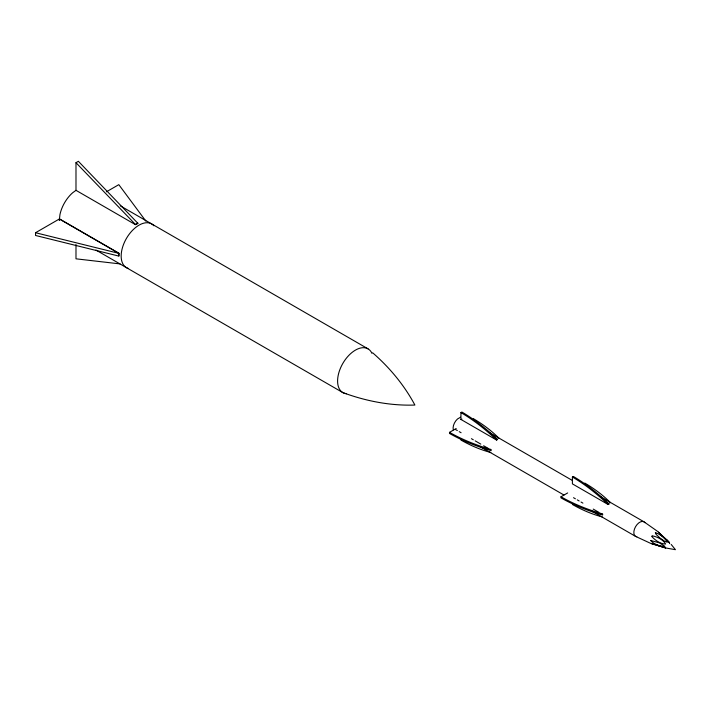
<?xml version="1.0" encoding="UTF-8"?>
<svg xmlns="http://www.w3.org/2000/svg" width="711" height="711" viewBox="0 0 711 711"><rect width="100%" height="100%" fill="white"/><g stroke="black" fill="none" stroke-linecap="round" stroke-linejoin="round"><path stroke-width="1.07" d="M75.988 190.326L135.446 224.649L137.827 223.281L78.37 161.308L75.988 162.686L75.988 190.326L72.558 192.832A25.241 14.575 -60 0 0 59.937 214.686L59.333 220.374L59.333 218.997L118.79 253.329L118.79 256.076L35.55 235.474L35.55 232.728L59.493 218.908L118.941 253.232L118.941 255.978M106.446 191.801L118.808 184.656L145.897 221.148M137.827 223.281L135.446 224.649L137.827 223.103M461.883 419.046L460.932 419.597L460.932 412.584L461.883 412.033A163.05 94.136 60 0 1 497.558 439.496L496.607 440.047L460.932 419.446M449.512 432.359A163.05 94.136 0 0 0 491.132 449.521L491.132 450.614A163.05 94.136 0 0 1 449.512 433.452L449.512 432.359L456.178 428.511M461.883 439.496L460.932 440.047A163.05 94.136 60 0 0 490.812 452.472M572.408 477.019L573.359 476.468A163.05 94.136 60 0 1 609.034 503.93L608.083 504.481L572.408 483.88L572.408 477.019A163.05 94.136 60 0 1 608.083 504.481M560.997 496.793A163.05 94.136 0 0 0 602.617 513.955L602.617 515.057A163.05 94.136 0 0 1 560.997 497.887L560.997 496.793L567.654 492.945M460.568 417.215L457.493 418.992A8.408 4.853 -60 0 0 453.289 429.835M120.035 263.905L75.988 258.822L75.988 244.548M665.469 547.923L675.45 549.692L671.193 544.439M665.283 547.657L651.836 543.755L665.656 547.923L662.679 547.168M35.55 232.728L118.79 253.329M661.426 546.679L662.732 547.061M659.932 546.217L658.51 545.71M651.436 543.728L635.572 536.378L591.214 510.765M657.879 545.453L656.893 544.99M120.239 205.781L368.058 348.861M489.07 432.368L572.311 480.432M599.622 496.198L643.979 521.812L658.279 531.872M495.683 438.411L497.558 439.496M607.158 502.846L609.034 503.93M455.458 429.471L457.342 430.555M459.217 431.639L461.092 432.723M471.42 438.687L473.295 439.771M475.179 440.856L480.805 444.108M483.622 445.735L488.315 448.445M573.51 497.7L575.395 498.784M577.27 499.869L579.145 500.953M581.02 502.037L582.904 503.121M593.232 509.085L598.858 512.338M600.742 513.422L602.617 514.506M480.654 446.935L563.903 494.998M95.949 250.05L342.818 392.579C365.81 401.102 390.312 405.892 414.895 405.048C404.266 385.149 389.628 367.569 372.635 352.78M661.354 535.49L662.101 535.961M662.465 536.201L666.82 539.996M666.882 539.889L669.024 542.093L658.51 532.21L669.211 542.706M75.988 162.686L135.446 224.472M669.451 543.08L669.718 543.631M584.78 484.155L584.78 483.062A163.05 94.136 0 0 1 610.482 502.73M128.149 268.394A25.241 14.575 -60 0 1 126.816 237.767A25.241 14.575 -60 0 1 153.86 225.751M346.515 393.716A25.241 14.575 -60 0 1 343.671 362.015A25.241 14.575 -60 0 1 371.924 353.314M636.807 536.752A8.408 4.853 -60 0 1 635.572 526.664A8.408 4.853 -60 0 1 644.921 522.692M602.297 516.915A163.05 94.136 60 0 1 572.408 504.481M473.295 418.628A163.05 94.136 0 0 1 499.006 438.296M460.932 412.584A163.05 94.136 60 0 1 496.607 440.047M650.681 540.476C653.551 544.155 660.119 546.457 664.963 546.377L659.319 542.813L650.681 540.476M652.031 536.165L651.836 536.565C655.24 540.351 660.439 544.031 665.656 544.039C663.043 539.516 657.257 536.858 652.271 535.81L652.031 536.165M655.391 532.619L656.102 534.396L659.932 537.978L664.501 541.187L667.336 542.262C665.034 537.88 659.968 534.165 655.391 532.619"/></g></svg>
